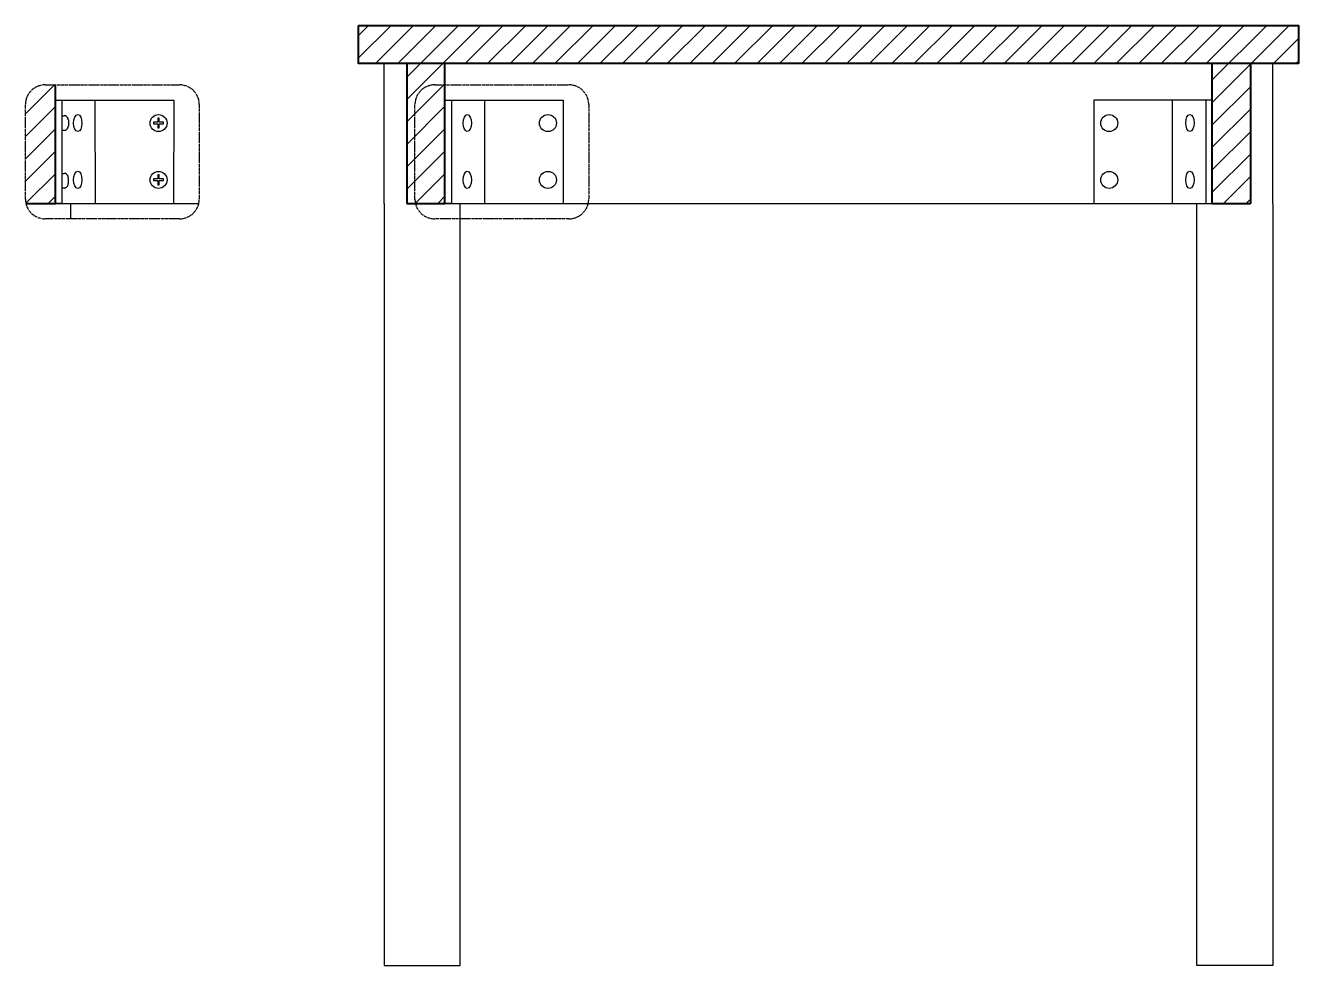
# Model space of a CAD drawing. Header units: millimetres. Extents: x 10689 to 18095, y 117 to 3257.
# Drawn here: x 13103 to 14106, y 2462 to 3202 of the extents above; entities that cross this region are included whole.
import ezdxf

# ---------------------------------------------------------------- set-up
doc = ezdxf.new("R2010")
doc.units = ezdxf.units.MM
doc.header["$MEASUREMENT"] = 0
doc.linetypes.add('ACAD_ISO04W100', pattern=[30, 24, -3, 0, -3])
doc.layers.get('0').update_dxf_attribs({"lineweight": 30})
doc.layers.add('campiture sezione', color=2, linetype='Continuous', lineweight=13)
doc.layers.add('linee sezionate', color=1, linetype='Continuous', lineweight=40)
for name, color, linetype in [('G-ANNO-LOGO', 8, 'Continuous'), ('linee sezione', 3, 'ACAD_ISO04W100'), ('Viti', 8, 'Continuous')]:
    doc.layers.add(name, color=color, linetype=linetype)

msp = doc.modelspace()

# ---------------------------------------------------------------- hatches: boundary and pattern name
at = {"layer": 'campiture sezione', "ltscale": 0.2}
h = msp.add_hatch(dxfattribs=at)
h.set_pattern_fill('ANSI31', color=256, scale=100)
h.set_pattern_definition([(45, (7301.5, 365.349), (-8.838835, 8.838835), [])])
h.paths.add_polyline_path([(14105.6, 3202.3), (13365.6, 3202.3), (13365.6, 3172.3), (14105.6, 3172.3)])
h.paths.add_polyline_path([(13433.6, 3172.3), (13403.6, 3172.3), (13403.6, 3062.3), (13433.6, 3062.3)])
h.paths.add_polyline_path([(14067.7, 3172.3), (14037.7, 3172.3), (14037.7, 3062.3), (14067.7, 3062.3)])
h = msp.add_hatch(dxfattribs=at)
h.set_pattern_fill('ANSI31', color=256, scale=100)
h.set_pattern_definition([(45, (6994.862, 365.349), (-8.838835, 8.838835), [])])
h.paths.add_polyline_path([(13126.9, 3155.6), (13118.9, 3155.6, 0.414214), (13103.3, 3140), (13103.3, 3065.7, 0.054275), (13103.7, 3062.3), (13126.9, 3062.3)])

# ---------------------------------------------------------------- linework, layer by layer
at = {"elevation": 0}
for points in [[(13385.7, 3062.3), (13385.7, 3172.3)], [(14085.5, 3062.3), (14085.5, 3172.3)], [(13126.9, 3062.3), (13239.8, 3062.3)], [(13139.1, 3050.1), (13139.1, 3062.3)], [(13385.7, 3062.3), (13385.7, 2462.3), (13445.7, 2462.3)], [(13433.6, 3062.3), (14037.7, 3062.3)], [(13445.7, 2462.3), (13445.7, 3062.3)]]:
    msp.add_lwpolyline(points, dxfattribs=at)
for points in [[(14085.5, 3062.3), (14085.5, 2462.3), (14025.5, 2462.3)], [(14025.5, 2462.3), (14025.5, 3062.3)]]:
    msp.add_lwpolyline(points)
at = {"layer": 'G-ANNO-LOGO'}
for points in [[(13127, 3143.4), (13220.1, 3143.4), (13220, 3062.3)], [(13433.7, 3143.4), (13526.7, 3143.4), (13526.6, 3062.3)], [(14037.6, 3143.4), (13944.5, 3143.4), (13944.6, 3062.3)]]:
    msp.add_lwpolyline(points, dxfattribs=at)
at = {"layer": 'G-ANNO-LOGO', "elevation": 0}
for points in [[(13158.4, 3062.3), (13158.3, 3143.4)], [(13465, 3062.3), (13465, 3143.4)], [(14006.3, 3062.3), (14006.3, 3143.4)]]:
    msp.add_lwpolyline(points, dxfattribs=at)
at = {"layer": 'G-ANNO-LOGO'}
for centre in [(13208.1, 3125.5), (13514.7, 3125.5), (13956.6, 3125.5), (13208.1, 3080.8), (13514.7, 3080.8), (13956.6, 3080.8)]:
    msp.add_circle(centre, 6.7, dxfattribs=at)
at = {"layer": 'G-ANNO-LOGO', "ltscale": 0.2}
for centre in [(13144.5, 3125.5), (13451.2, 3125.5), (14020.1, 3125.6), (13144.5, 3080.8), (13451.2, 3080.8), (14020.1, 3080.8)]:
    msp.add_ellipse(centre, major_axis=(0, 6.71), ratio=0.48812, dxfattribs=at)
at = {"layer": 'linee sezionate'}
for points in [[(13365.6, 3202.3), (14105.6, 3202.3), (14105.6, 3172.3), (13365.6, 3172.3), (13365.6, 3202.3)], [(13403.6, 3172.3), (13403.6, 3062.3)], [(14067.7, 3172.3), (14067.7, 3062.3)]]:
    msp.add_lwpolyline(points, dxfattribs=at)
at = {"layer": 'linee sezionate', "elevation": 0}
for points in [[(13433.6, 3062.3), (13433.6, 3172.3)], [(14037.7, 3062.3), (14037.7, 3172.3)], [(13126.9, 3062.3), (13126.9, 3155.6)], [(13103.7, 3062.3), (13126.9, 3062.3)], [(13403.6, 3062.3), (13433.6, 3062.3)], [(14037.7, 3062.3), (14067.7, 3062.3)]]:
    msp.add_lwpolyline(points, dxfattribs=at)
at = {"layer": 'linee sezione', "ltscale": 0.1, "elevation": 0}
for points in [[(13118.9, 3155.6), (13224.6, 3155.6, -0.414214), (13240.2, 3140), (13240.2, 3065.7, -0.414214), (13224.6, 3050.1), (13118.9, 3050.1, -0.414214), (13103.3, 3065.7), (13103.3, 3140, -0.414214)], [(13425.6, 3155.6), (13531.2, 3155.6, -0.414214), (13546.8, 3140), (13546.8, 3065.7, -0.414214), (13531.2, 3050.1), (13425.6, 3050.1, -0.414214), (13410, 3065.7), (13410, 3140, -0.414214)]]:
    msp.add_lwpolyline(points, format="xyb", close=True, dxfattribs=at)
at = {"layer": 'Viti'}
for p, q in [((13132, 3130.5), (13132, 3120.6)), ((13132.1, 3131.3), (13133.8, 3131.3)), ((13137.1, 3128), (13137.1, 3123.1)), ((13207.5, 3129.4), (13207.5, 3126.2)), ((13208.7, 3129.4), (13207.5, 3129.4)), ((13208.7, 3126.2), (13208.7, 3129.4)), ((13132.1, 3119.8), (13133.8, 3119.8)), ((13207.5, 3126.2), (13204.2, 3126.2)), ((13204.2, 3126.2), (13204.2, 3124.9)), ((13204.2, 3124.9), (13207.5, 3124.9)), ((13207.5, 3124.9), (13207.5, 3121.7)), ((13207.5, 3121.7), (13208.7, 3121.7)), ((13211.9, 3126.2), (13208.7, 3126.2)), ((13208.7, 3121.7), (13208.7, 3124.9)), ((13208.7, 3124.9), (13211.9, 3124.9)), ((13211.9, 3124.9), (13211.9, 3126.2)), ((13132.1, 3085.9), (13133.8, 3085.9)), ((13137.1, 3077.8), (13137.1, 3082.6)), ((13207.5, 3081.5), (13204.2, 3081.5)), ((13204.2, 3081.5), (13204.2, 3080.2)), ((13204.2, 3080.2), (13207.5, 3080.2)), ((13207.5, 3084.7), (13207.5, 3081.5)), ((13208.7, 3084.7), (13207.5, 3084.7)), ((13207.5, 3080.2), (13207.5, 3077)), ((13208.7, 3081.5), (13208.7, 3084.7)), ((13211.9, 3081.5), (13208.7, 3081.5)), ((13208.7, 3077), (13208.7, 3080.2)), ((13208.7, 3080.2), (13211.9, 3080.2)), ((13211.9, 3080.2), (13211.9, 3081.5)), ((13132.1, 3074.4), (13133.8, 3074.4)), ((13207.5, 3077), (13208.7, 3077))]:
    msp.add_line(p, q, dxfattribs=at)
at = {"layer": 'Viti', "ltscale": 0.2}
for points in [[(13127, 3143.4), (13132, 3143.4), (13132, 3062.3), (13126.9, 3062.3)], [(13433.7, 3143.4), (13438.7, 3143.4), (13438.7, 3062.3), (13433.6, 3062.3)]]:
    msp.add_lwpolyline(points, dxfattribs=at)
at = {"layer": 'Viti', "ltscale": 0.2, "elevation": 0}
msp.add_lwpolyline([(14037.7, 3143.4), (14032.7, 3143.4), (14032.7, 3062.3), (14037.7, 3062.3)], dxfattribs=at)
at = {"layer": 'Viti'}
for centre, radius, start, end in [((13132.1, 3130.5), 0.822, 90, 98.7783), ((13133.1, 3125.9), 5.46, 72.455, 83.1182), ((13133.8, 3128), 3.29, 0, 72.455), ((13132.1, 3120.6), 0.822, 261.2217, 270), ((13133.1, 3125.2), 5.46, 276.8818, 287.545), ((13133.8, 3123.1), 3.29, 287.545, 0), ((13133.1, 3080.5), 5.46, 72.455, 83.1182), ((13133.8, 3082.6), 3.29, 0, 72.455), ((13133.8, 3077.8), 3.29, 287.545, 0), ((13133.1, 3079.8), 5.46, 276.8818, 287.545)]:
    msp.add_arc(centre, radius, start, end, dxfattribs=at)

doc.saveas('drawing.dxf')
